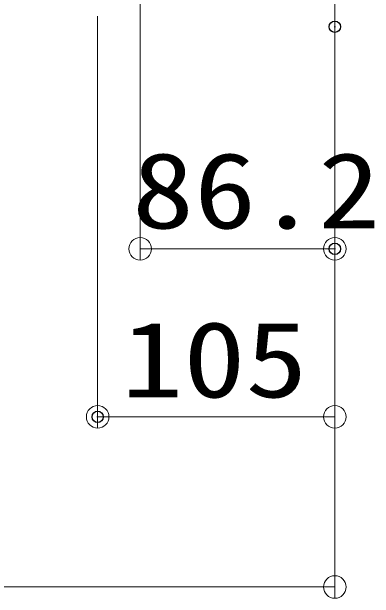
# Model space of a CAD drawing. Units: millimetres, scale not verified. Extents: x -1999 to 2001, y -1385 to 1385.
# Drawn here: x 899.7 to 1060.2, y 154.2 to 414 of the extents above; entities that cross this region are included whole.
import ezdxf
from ezdxf.enums import TextEntityAlignment as Align

# ---------------------------------------------------------------- set-up
doc = ezdxf.new("R2010")
doc.units = ezdxf.units.MM
doc.header["$LTSCALE"] = 10
doc.header["$PDMODE"] = 32
doc.header["$PDSIZE"] = 5
doc.layers.add('0-3_0', color=4, linetype='Continuous', lineweight=9)
doc.layers.add('0-9_10ユーザー', color=1, linetype='Continuous', lineweight=9)
doc.layers.add('0-4_DEFPOINTS', color=7, linetype='Continuous')
doc.styles.add('ＭＳ ゴシック', font='')
doc.styles.get('ＭＳ ゴシック').set_extended_font_data('MS Gothic')

# ---------------------------------------------------------------- blocks, each defined once
blk = doc.blocks.new('_ORIGIN')
at = {"layer": '0-3_0', "color": 1}
blk.add_line((0, 0), (-10, 0), dxfattribs=at)
blk.add_circle((0, 0), 5, dxfattribs=at)

msp = doc.modelspace()

# ---------------------------------------------------------------- linework, layer by layer
at = {"layer": '0-4_DEFPOINTS'}
for p in [(1042.7, 407.35), (1042.7, 308.97), (937.7, 234.55)]:
    msp.add_point(p, dxfattribs=at)
at = {"layer": '0-9_10ユーザー'}
for p, q in [((956.48, 478.62), (956.48, 303.97)), ((1042.7, 417.39), (1042.7, 154.17)), ((937.7, 412.12), (937.7, 229.55)), ((1042.7, 398.41), (1042.7, 303.97)), ((1042.7, 387.35), (1042.7, 229.55)), ((966.48, 308.97), (1032.7, 308.97)), ((1032.7, 234.55), (947.7, 234.55)), ((1032.7, 159.17), (352.7, 159.17))]:
    msp.add_line(p, q, dxfattribs=at)

# ---------------------------------------------------------------- block references
at = {"layer": '0-9_10ユーザー', "rotation": 180}
for p in [(956.48, 308.97), (937.7, 234.55)]:
    msp.add_blockref('_ORIGIN', p, dxfattribs=at)
at = {"layer": '0-9_10ユーザー'}
for p in [(1042.7, 308.97), (1042.7, 234.55), (1042.7, 159.17)]:
    msp.add_blockref('_ORIGIN', p, dxfattribs=at)

# ---------------------------------------------------------------- texts
at = {"layer": '0-9_10ユーザー', "color": 2, "style": 'ＭＳ ゴシック', "width": 1.2}
for s, p in [('86.2', (952.92, 307.91)), ('105', (948.2, 233.07))]:
    msp.add_text(s, height=33.65, dxfattribs=at).set_placement(p, align=Align.BOTTOM_LEFT)

doc.saveas('drawing.dxf')
